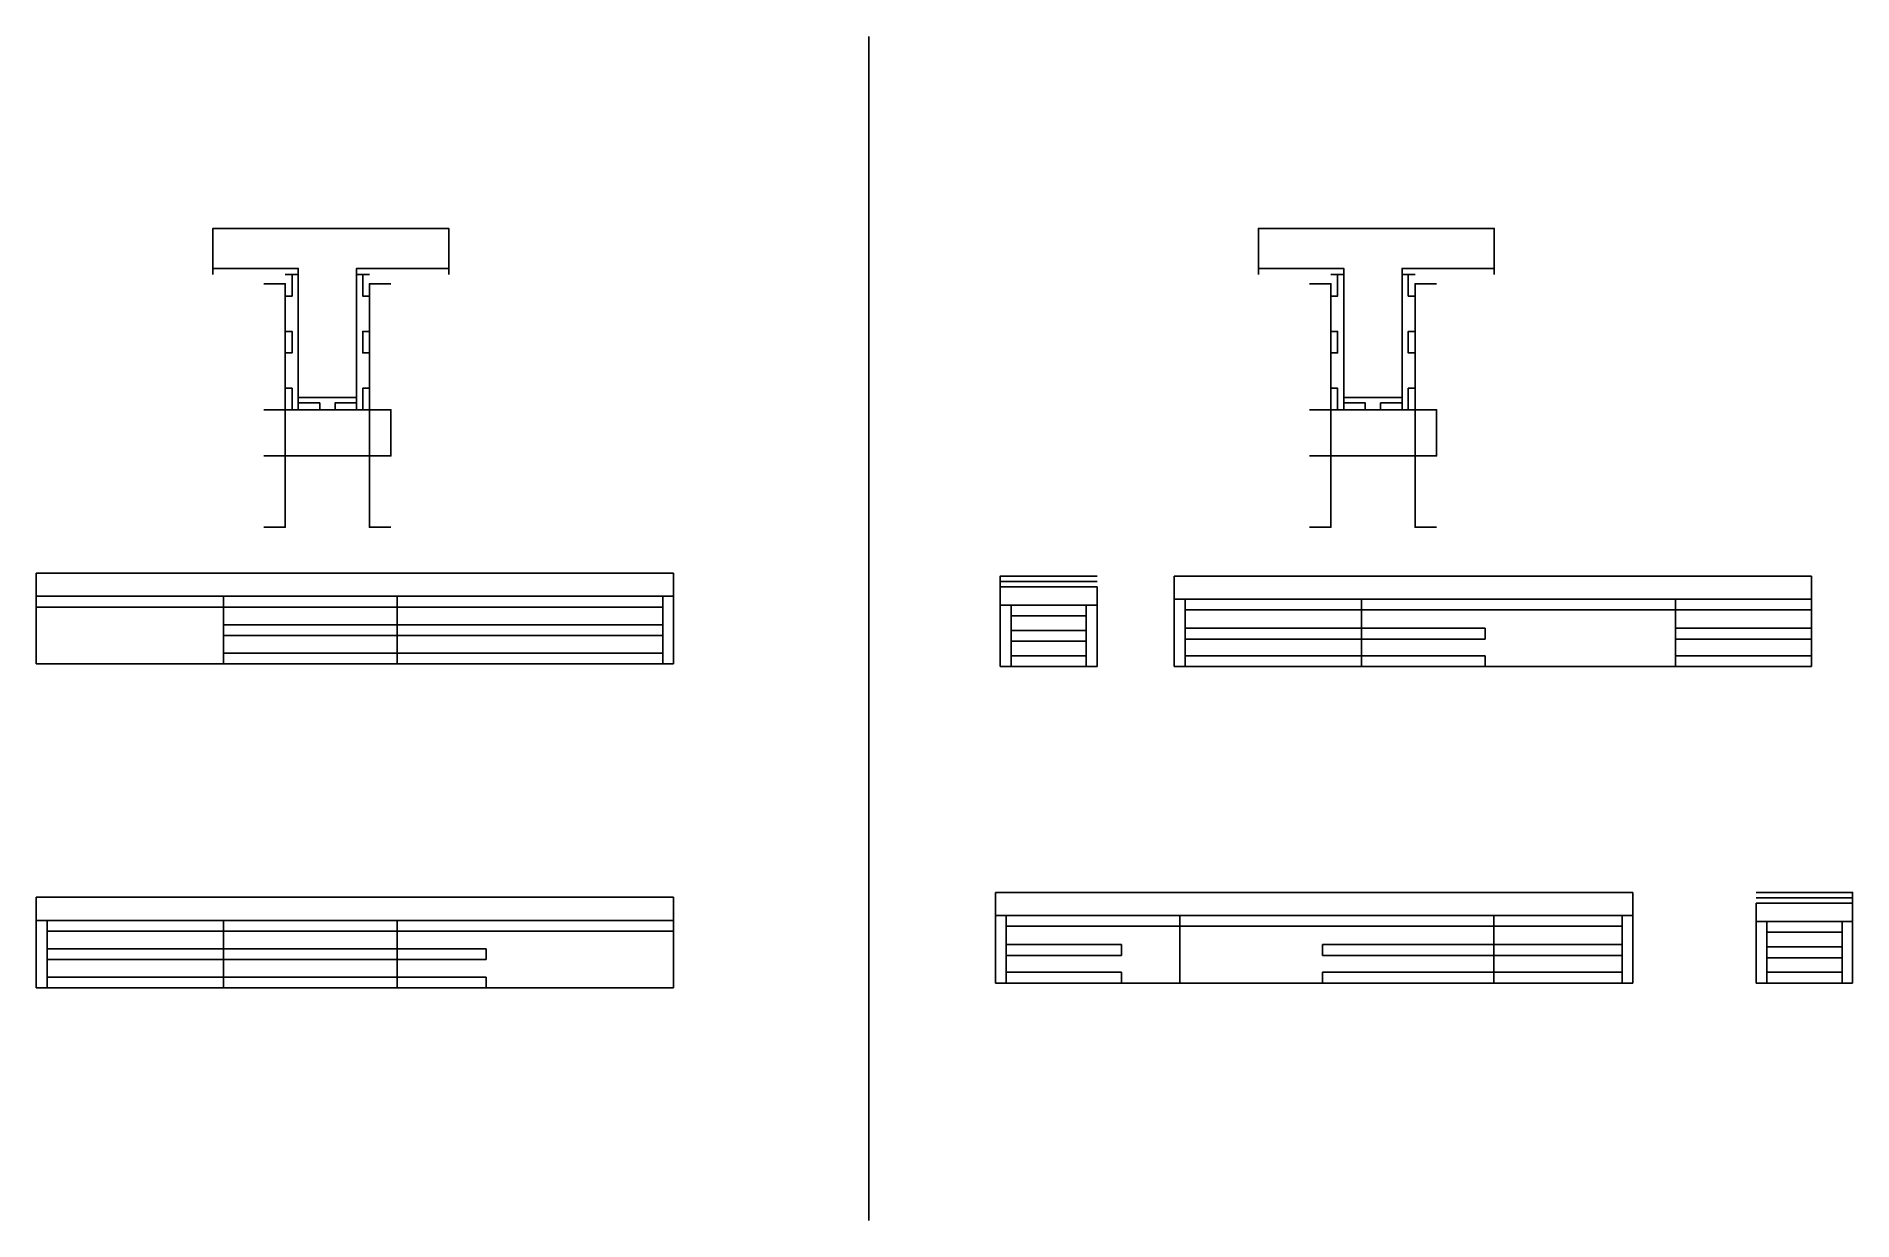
# Model space of a CAD drawing. Header units: metres. Extents: x 3059 to 4242, y 1715 to 2486.
import ezdxf

# ---------------------------------------------------------------- set-up
doc = ezdxf.new("R2010")
doc.units = ezdxf.units.M
for name, color, linetype in [('CONCRETO', 7, 'Continuous'), ('COTA', 7, 'Continuous'), ('Madeira', 7, 'Continuous'), ('Painéis', 7, 'Continuous'), ('SARR_2.2x7', 7, 'Continuous'), ('SARR_3.5x7', 7, 'Continuous')]:
    doc.layers.add(name, color=color, linetype=linetype)

msp = doc.modelspace()

# ---------------------------------------------------------------- linework, layer by layer
at = {"layer": 'CONCRETO', "color": 7, "lineweight": 25}
for points in [[(3173.8, 2335.2), (3173.8, 2361.2), (3327.4, 2361.2), (3327.4, 2335.2), (3267.4, 2335.2), (3267.4, 2251.2), (3229.4, 2251.2), (3229.4, 2335.2)], [(3854.7, 2335.2), (3854.7, 2361.2), (4008.3, 2361.2), (4008.3, 2335.2), (3948.3, 2335.2), (3948.3, 2251.2), (3910.3, 2251.2), (3910.3, 2335.2)]]:
    msp.add_lwpolyline(points, dxfattribs=at)
at = {"layer": 'COTA', "color": 7, "lineweight": 25}
for p, q in [((3601, 2486.2), (3601, 1715.5)), ((3058.8, 2121.8), (3058.8, 2136.8)), ((3473.8, 2136.8), (3058.8, 2136.8)), ((3473.8, 2136.8), (3473.8, 2121.8)), ((3799.9, 2135), (3799.9, 2120)), ((3799.9, 2135), (4214.9, 2135)), ((4214.9, 2120), (4214.9, 2135)), ((3686.6, 2128), (3686.6, 2116)), ((3749.6, 2116), (3749.6, 2128)), ((3683.5, 1914.1), (3683.5, 1929.1)), ((4098.5, 1929.1), (3683.5, 1929.1)), ((4098.5, 1929.1), (4098.5, 1914.1)), ((3058.8, 1910.9), (3058.8, 1925.9)), ((3473.8, 1925.9), (3058.8, 1925.9)), ((3473.8, 1925.9), (3473.8, 1910.9)), ((4178.8, 1910.1), (4178.8, 1922.1)), ((4241.7, 1922.1), (4241.7, 1910.1))]:
    msp.add_line(p, q, dxfattribs=at)
at = {"layer": 'Madeira', "color": 7, "lineweight": 25}
for points in [[(3221, 2317.2), (3225.4, 2317.2), (3225.4, 2331.2), (3221, 2331.2)], [(3275.8, 2317.2), (3271.4, 2317.2), (3271.4, 2331.2), (3275.8, 2331.2)], [(3901.9, 2317.2), (3906.3, 2317.2), (3906.3, 2331.2), (3901.9, 2331.2)], [(3956.7, 2317.2), (3952.3, 2317.2), (3952.3, 2331.2), (3956.7, 2331.2)], [(3221, 2280.2), (3225.4, 2280.2), (3225.4, 2294.2), (3221, 2294.2)], [(3275.8, 2280.2), (3271.4, 2280.2), (3271.4, 2294.2), (3275.8, 2294.2)], [(3901.9, 2280.2), (3906.3, 2280.2), (3906.3, 2294.2), (3901.9, 2294.2)], [(3956.7, 2280.2), (3952.3, 2280.2), (3952.3, 2294.2), (3956.7, 2294.2)], [(3221, 2243.2), (3225.4, 2243.2), (3225.4, 2257.2), (3221, 2257.2)], [(3229.4, 2243.2), (3229.4, 2247.6), (3243.4, 2247.6), (3243.4, 2243.2)], [(3267.4, 2243.2), (3267.4, 2247.6), (3253.4, 2247.6), (3253.4, 2243.2)], [(3275.8, 2243.2), (3271.4, 2243.2), (3271.4, 2257.2), (3275.8, 2257.2)], [(3901.9, 2243.2), (3906.3, 2243.2), (3906.3, 2257.2), (3901.9, 2257.2)], [(3910.3, 2243.2), (3910.3, 2247.6), (3924.3, 2247.6), (3924.3, 2243.2)], [(3948.3, 2243.2), (3948.3, 2247.6), (3934.3, 2247.6), (3934.3, 2243.2)], [(3956.7, 2243.2), (3952.3, 2243.2), (3952.3, 2257.2), (3956.7, 2257.2)]]:
    msp.add_lwpolyline(points, dxfattribs=at)
at = {"layer": 'Painéis', "color": 7, "lineweight": 25}
for p, q in [((3058.8, 2121.8), (3473.8, 2121.8)), ((3058.8, 2077.8), (3058.8, 2121.8)), ((3180.8, 2077.8), (3180.8, 2121.8)), ((3293.8, 2077.8), (3293.8, 2121.8)), ((3473.8, 2077.8), (3473.8, 2121.8)), ((4214.9, 2120), (3799.9, 2120)), ((3799.9, 2076), (3799.9, 2120)), ((3921.9, 2076), (3921.9, 2120)), ((4126.4, 2076), (4126.4, 2120)), ((4214.9, 2076), (4214.9, 2120)), ((3749.6, 2116), (3686.6, 2116)), ((3686.6, 2076), (3686.6, 2116)), ((3749.6, 2076), (3749.6, 2116)), ((3058.8, 2077.8), (3473.8, 2077.8)), ((3749.6, 2076), (3686.6, 2076)), ((4214.9, 2076), (3799.9, 2076)), ((3058.8, 1910.9), (3473.8, 1910.9)), ((3058.8, 1866.9), (3058.8, 1910.9)), ((3180.8, 1866.9), (3180.8, 1910.9)), ((3293.8, 1866.9), (3293.8, 1910.9)), ((3473.8, 1866.9), (3473.8, 1910.9)), ((3683.5, 1914.1), (4098.5, 1914.1)), ((3683.5, 1870.1), (3683.5, 1914.1)), ((3765.5, 1914.1), (3765.5, 1914.2)), ((3803.5, 1870.1), (3803.5, 1914.1)), ((4008, 1870.1), (4008, 1914.1)), ((4098.5, 1870.1), (4098.5, 1914.1)), ((4178.8, 1910.1), (4241.7, 1910.1)), ((4178.8, 1870.1), (4178.8, 1910.1)), ((4241.7, 1870.1), (4241.7, 1910.1)), ((3683.5, 1870.1), (4098.5, 1870.1)), ((4178.8, 1870.1), (4241.7, 1870.1)), ((3058.8, 1866.9), (3473.8, 1866.9))]:
    msp.add_line(p, q, dxfattribs=at)
for points in [[(3229.4, 2331.2), (3229.4, 2335.2), (3173.8, 2335.2), (3173.8, 2331.2)], [(3225.4, 2331.2), (3229.4, 2331.2), (3229.4, 2243.2), (3225.4, 2243.2)], [(3327.4, 2331.2), (3327.4, 2335.2), (3267.4, 2335.2), (3267.4, 2331.2)], [(3271.4, 2331.2), (3267.4, 2331.2), (3267.4, 2243.2), (3271.4, 2243.2)], [(3910.3, 2331.2), (3910.3, 2335.2), (3854.7, 2335.2), (3854.7, 2331.2)], [(3906.3, 2331.2), (3910.3, 2331.2), (3910.3, 2243.2), (3906.3, 2243.2)], [(4008.3, 2331.2), (4008.3, 2335.2), (3948.3, 2335.2), (3948.3, 2331.2)], [(3952.3, 2331.2), (3948.3, 2331.2), (3948.3, 2243.2), (3952.3, 2243.2)], [(3267.4, 2247.6), (3267.4, 2251.2), (3229.4, 2251.2), (3229.4, 2247.6)], [(3948.3, 2247.6), (3948.3, 2251.2), (3910.3, 2251.2), (3910.3, 2247.6)], [(3749.6, 2128), (3686.6, 2128), (3686.6, 2135), (3749.6, 2135)], [(4178.8, 1922.1), (4241.7, 1922.1), (4241.7, 1929.1), (4178.8, 1929.1)]]:
    msp.add_lwpolyline(points, dxfattribs=at)
at = {"layer": 'SARR_2.2x7', "color": 7, "lineweight": 25}
for p, q in [((3749.6, 2131.5), (3686.6, 2131.5)), ((3466.9, 2077.8), (3466.9, 2121.8)), ((3806.9, 2076), (3806.9, 2120)), ((3058.8, 2114.8), (3180.8, 2114.8)), ((3180.8, 2114.8), (3293.8, 2114.8)), ((3293.8, 2114.8), (3466.9, 2114.8)), ((3693.6, 2076), (3693.6, 2116)), ((3742.6, 2109), (3693.6, 2109)), ((3742.6, 2076), (3742.6, 2116)), ((3921.9, 2113), (3806.9, 2113)), ((4126.4, 2113), (3921.9, 2113)), ((4214.9, 2113), (4126.4, 2113)), ((3180.8, 2103.3), (3293.8, 2103.3)), ((3180.8, 2096.3), (3293.8, 2096.3)), ((3293.8, 2103.3), (3466.9, 2103.3)), ((3293.8, 2096.3), (3466.9, 2096.3)), ((3693.6, 2099.5), (3742.6, 2099.5)), ((3921.9, 2101), (3806.9, 2101)), ((3921.9, 2094), (3806.9, 2094)), ((4002.4, 2101), (3921.9, 2101)), ((4002.4, 2094), (3921.9, 2094)), ((4002.4, 2094), (4002.4, 2101)), ((4214.9, 2101), (4126.4, 2101)), ((4214.9, 2094), (4126.4, 2094)), ((3180.8, 2084.8), (3293.8, 2084.8)), ((3293.8, 2084.8), (3466.9, 2084.8)), ((3693.6, 2092.5), (3742.6, 2092.5)), ((3742.6, 2083), (3693.6, 2083)), ((3921.9, 2083), (3806.9, 2083)), ((4002.4, 2083), (3921.9, 2083)), ((4002.4, 2076), (4002.4, 2083)), ((4214.9, 2083), (4126.4, 2083)), ((4178.8, 1925.6), (4241.7, 1925.6)), ((3065.8, 1866.9), (3065.8, 1910.9)), ((3690.5, 1870.1), (3690.5, 1914.1)), ((3690.5, 1907.1), (3803.5, 1907.1)), ((3803.5, 1907.1), (4008, 1907.1)), ((4008, 1907.1), (4091.6, 1907.1)), ((4091.6, 1870.1), (4091.6, 1914.1)), ((4185.7, 1870.1), (4185.7, 1910.1)), ((4234.8, 1870.1), (4234.8, 1910.1)), ((3065.8, 1903.9), (3180.8, 1903.9)), ((3180.8, 1903.9), (3293.8, 1903.9)), ((3293.8, 1903.9), (3473.8, 1903.9)), ((3690.5, 1895.1), (3765.5, 1895.1)), ((3765.5, 1888.1), (3765.5, 1895.1)), ((3896.5, 1895.1), (4008, 1895.1)), ((3896.5, 1888.1), (3896.5, 1895.1)), ((4008, 1895.1), (4091.6, 1895.1)), ((4234.8, 1903.1), (4185.7, 1903.1)), ((4185.7, 1893.6), (4234.8, 1893.6)), ((3065.8, 1892.4), (3180.8, 1892.4)), ((3065.8, 1885.4), (3180.8, 1885.4)), ((3180.8, 1892.4), (3293.8, 1892.4)), ((3180.8, 1885.4), (3293.8, 1885.4)), ((3293.8, 1892.4), (3351.8, 1892.4)), ((3293.8, 1885.4), (3351.8, 1885.4)), ((3351.8, 1885.4), (3351.8, 1892.4)), ((3690.5, 1888.1), (3765.5, 1888.1)), ((3896.5, 1888.1), (4008, 1888.1)), ((4008, 1888.1), (4091.6, 1888.1)), ((4185.7, 1886.6), (4234.8, 1886.6)), ((3065.8, 1873.9), (3180.8, 1873.9)), ((3180.8, 1873.9), (3293.8, 1873.9)), ((3293.8, 1873.9), (3351.8, 1873.9)), ((3351.8, 1866.9), (3351.8, 1873.9)), ((3690.5, 1877.1), (3765.5, 1877.1)), ((3765.5, 1870.2), (3765.5, 1877.1)), ((3896.5, 1877.1), (4008, 1877.1)), ((3896.5, 1870.2), (3896.5, 1877.1)), ((4008, 1877.1), (4091.6, 1877.1)), ((4234.8, 1877.1), (4185.7, 1877.1))]:
    msp.add_line(p, q, dxfattribs=at)
at = {"layer": 'SARR_3.5x7', "color": 7, "lineweight": 25}
for points in [[(3207, 2325.2), (3221, 2325.2), (3221, 2166.7), (3207, 2166.7)], [(3289.8, 2325.2), (3275.8, 2325.2), (3275.8, 2166.7), (3289.8, 2166.7)], [(3887.9, 2325.2), (3901.9, 2325.2), (3901.9, 2166.7), (3887.9, 2166.7)], [(3970.7, 2325.2), (3956.7, 2325.2), (3956.7, 2166.7), (3970.7, 2166.7)], [(3207, 2243.2), (3289.8, 2243.2), (3289.8, 2213.2), (3207, 2213.2)], [(3887.9, 2243.2), (3970.7, 2243.2), (3970.7, 2213.2), (3887.9, 2213.2)]]:
    msp.add_lwpolyline(points, dxfattribs=at)

doc.saveas('drawing.dxf')
